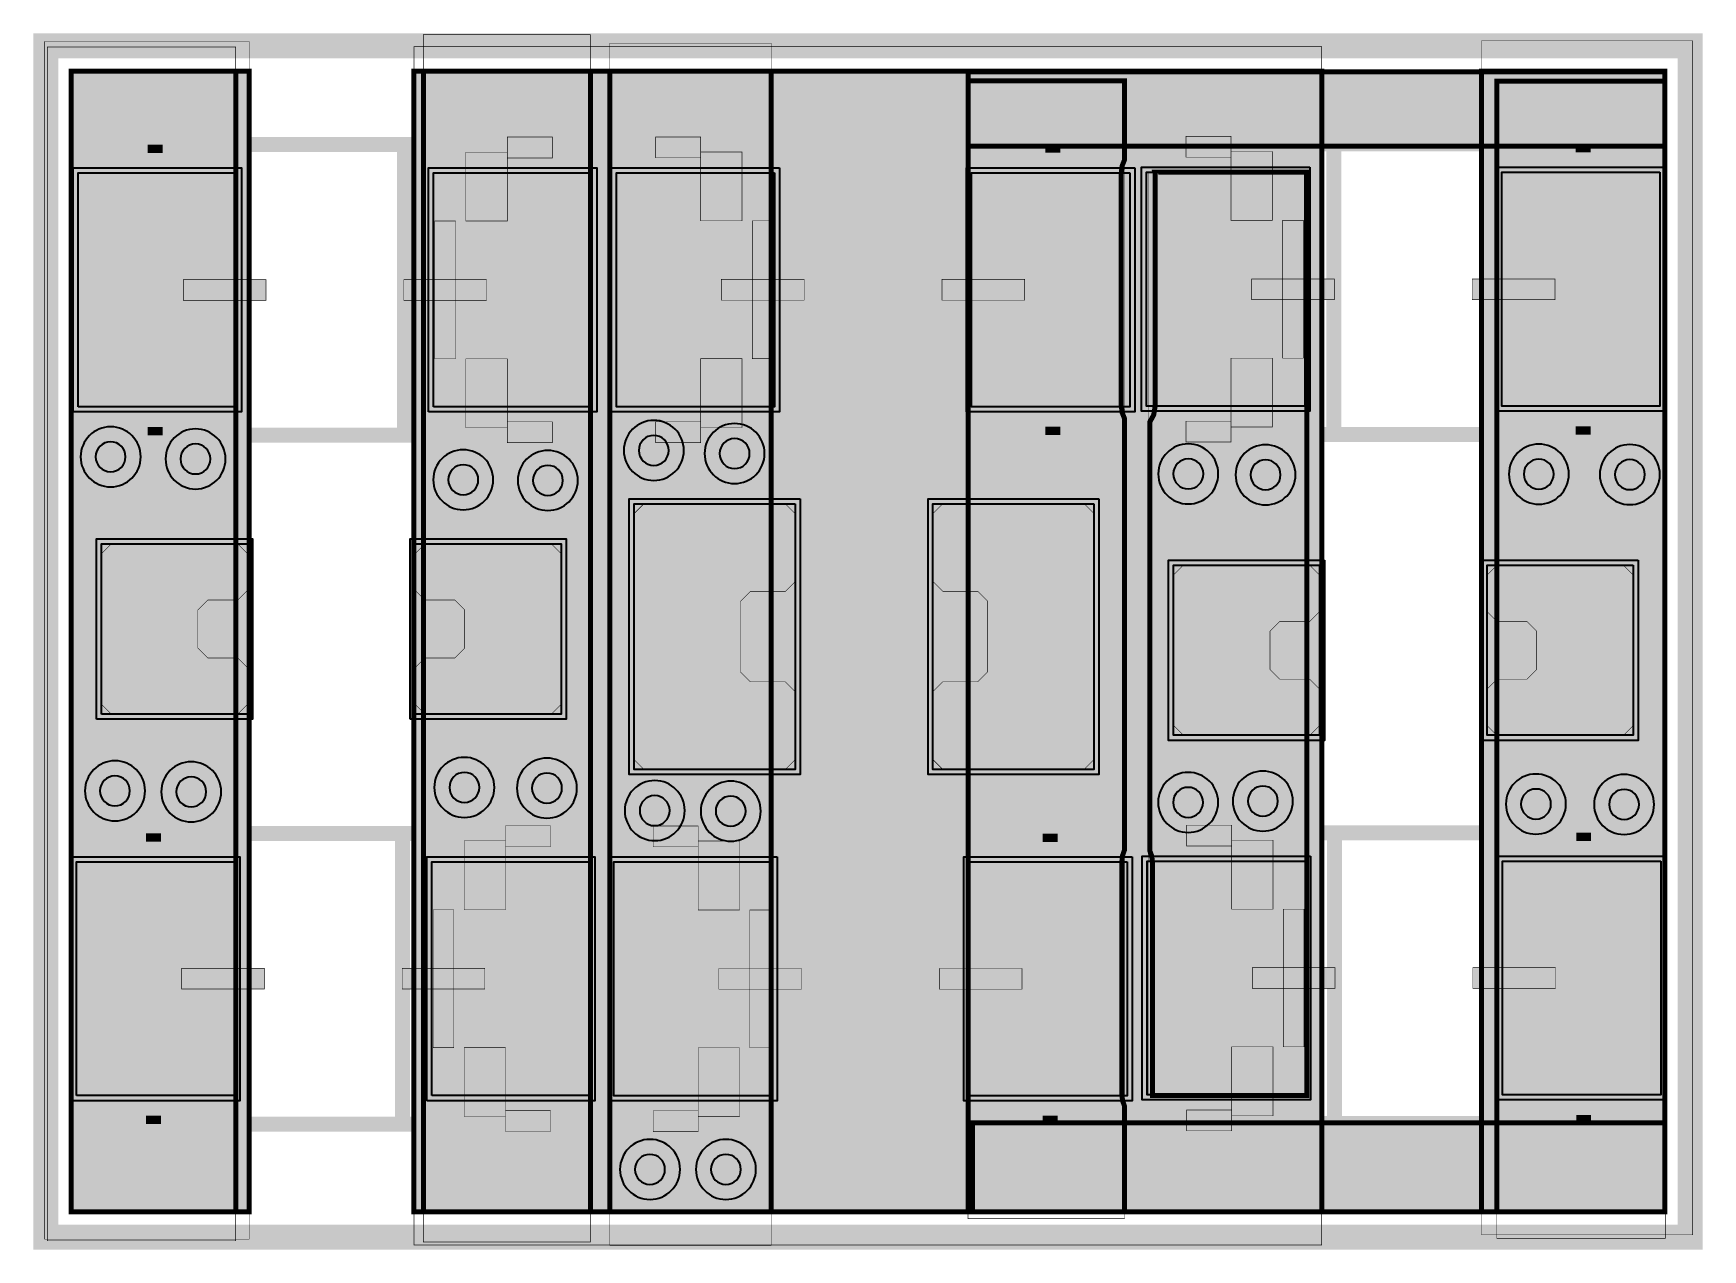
# Model space of a CAD drawing. Header units: millimetres. Extents: x 3.3 to 20.3, y 9.7 to 22.1.
import ezdxf

# ---------------------------------------------------------------- set-up
doc = ezdxf.new("R2010")
doc.units = ezdxf.units.MM
doc.header["$MEASUREMENT"] = 0
for name, color, linetype, true_color in [('Board-Outline-Layer', 7, 'Continuous', 0xff00ff), ('Bottom-Layer', 7, 'Continuous', 0x0000ff), ('Document-Layer', 7, 'Continuous', 0xffffff), ('Hole-Layer', 7, 'Continuous', 0x222222), ('Multi-Layer', 7, 'Continuous', 0xc0c0c0), ('Top-Layer', 7, 'Continuous', 0xff0000), ('Top-Paste-Mask-Layer', 7, 'Continuous', 0x808080), ('Top-Silkscreen-Layer', 7, 'Continuous', 0xffcc00), ('Top-Solder-Mask-Layer', 7, 'Continuous', 0x800080)]:
    doc.layers.add(name, color=color, linetype=linetype, true_color=true_color)

msp = doc.modelspace()

# ---------------------------------------------------------------- hatches: boundary and pattern name
at = {"layer": 'Bottom-Layer'}
for points in [[(3.686, 21.715), (5.493, 21.715), (5.493, 10.128), (3.686, 10.128)], [(7.167, 21.715), (16.387, 21.715), (16.387, 10.128), (7.167, 10.128)], [(19.872, 10.128), (18.01, 10.128), (18.01, 21.715), (19.872, 21.715)]]:
    msp.add_hatch(color=256, dxfattribs=at).paths.add_polyline_path(points)
at = {"layer": 'Document-Layer'}
for points in [[(8.115, 20.892), (8.115, 20.192), (7.695, 20.192), (7.695, 20.892)], [(8.115, 20.892), (8.115, 20.192), (7.695, 20.192), (7.695, 20.892)], [(10.08, 20.894), (10.5, 20.894), (10.5, 20.194), (10.08, 20.194)], [(10.08, 20.894), (10.5, 20.894), (10.5, 20.194), (10.08, 20.194)], [(15.466, 20.899), (15.886, 20.899), (15.886, 20.199), (15.466, 20.199)], [(15.466, 20.899), (15.886, 20.899), (15.886, 20.199), (15.466, 20.199)], [(7.59, 18.792), (7.38, 18.792), (7.38, 20.192), (7.59, 20.192)], [(7.59, 18.792), (7.38, 18.792), (7.38, 20.192), (7.59, 20.192)], [(10.605, 20.194), (10.815, 20.194), (10.815, 18.794), (10.605, 18.794)], [(10.605, 20.194), (10.815, 20.194), (10.815, 18.794), (10.605, 18.794)], [(15.991, 20.199), (16.201, 20.199), (16.201, 18.799), (15.991, 18.799)], [(15.991, 20.199), (16.201, 20.199), (16.201, 18.799), (15.991, 18.799)], [(4.825, 19.387), (4.825, 19.597), (5.665, 19.597), (5.665, 19.387)], [(4.825, 19.387), (4.825, 19.597), (5.665, 19.597), (5.665, 19.387)], [(7.905, 19.387), (7.065, 19.387), (7.065, 19.597), (7.905, 19.597)], [(7.905, 19.387), (7.065, 19.387), (7.065, 19.597), (7.905, 19.597)], [(10.29, 19.599), (11.13, 19.599), (11.13, 19.389), (10.29, 19.389)], [(10.29, 19.599), (11.13, 19.599), (11.13, 19.389), (10.29, 19.389)], [(13.37, 19.599), (13.37, 19.389), (12.53, 19.389), (12.53, 19.599)], [(13.37, 19.599), (13.37, 19.389), (12.53, 19.389), (12.53, 19.599)], [(15.676, 19.604), (16.516, 19.604), (16.516, 19.394), (15.676, 19.394)], [(15.676, 19.604), (16.516, 19.604), (16.516, 19.394), (15.676, 19.394)], [(18.756, 19.604), (18.756, 19.394), (17.916, 19.394), (17.916, 19.604)], [(18.756, 19.604), (18.756, 19.394), (17.916, 19.394), (17.916, 19.604)], [(8.115, 18.092), (7.695, 18.092), (7.695, 18.792), (8.115, 18.792)], [(8.115, 18.092), (7.695, 18.092), (7.695, 18.792), (8.115, 18.792)], [(10.08, 18.094), (10.08, 18.794), (10.5, 18.794), (10.5, 18.094)], [(10.08, 18.094), (10.08, 18.794), (10.5, 18.794), (10.5, 18.094)], [(15.466, 18.099), (15.466, 18.799), (15.886, 18.799), (15.886, 18.099)], [(15.466, 18.099), (15.466, 18.799), (15.886, 18.799), (15.886, 18.099)], [(15.472, 13.903), (15.892, 13.903), (15.892, 13.203), (15.472, 13.203)], [(15.472, 13.903), (15.892, 13.903), (15.892, 13.203), (15.472, 13.203)], [(8.098, 13.896), (8.098, 13.196), (7.678, 13.196), (7.678, 13.896)], [(8.098, 13.896), (8.098, 13.196), (7.678, 13.196), (7.678, 13.896)], [(10.054, 13.894), (10.474, 13.894), (10.474, 13.194), (10.054, 13.194)], [(10.054, 13.894), (10.474, 13.894), (10.474, 13.194), (10.054, 13.194)], [(7.573, 11.796), (7.363, 11.796), (7.363, 13.196), (7.573, 13.196)], [(7.573, 11.796), (7.363, 11.796), (7.363, 13.196), (7.573, 13.196)], [(10.579, 13.194), (10.789, 13.194), (10.789, 11.794), (10.579, 11.794)], [(10.579, 13.194), (10.789, 13.194), (10.789, 11.794), (10.579, 11.794)], [(15.997, 13.203), (16.207, 13.203), (16.207, 11.803), (15.997, 11.803)], [(15.997, 13.203), (16.207, 13.203), (16.207, 11.803), (15.997, 11.803)], [(4.808, 12.391), (4.808, 12.601), (5.648, 12.601), (5.648, 12.391)], [(4.808, 12.391), (4.808, 12.601), (5.648, 12.601), (5.648, 12.391)], [(7.888, 12.391), (7.048, 12.391), (7.048, 12.601), (7.888, 12.601)], [(7.888, 12.391), (7.048, 12.391), (7.048, 12.601), (7.888, 12.601)], [(10.264, 12.599), (11.104, 12.599), (11.104, 12.389), (10.264, 12.389)], [(10.264, 12.599), (11.104, 12.599), (11.104, 12.389), (10.264, 12.389)], [(13.344, 12.599), (13.344, 12.389), (12.504, 12.389), (12.504, 12.599)], [(13.344, 12.599), (13.344, 12.389), (12.504, 12.389), (12.504, 12.599)], [(15.682, 12.608), (16.522, 12.608), (16.522, 12.398), (15.682, 12.398)], [(15.682, 12.608), (16.522, 12.608), (16.522, 12.398), (15.682, 12.398)], [(18.762, 12.608), (18.762, 12.398), (17.922, 12.398), (17.922, 12.608)], [(18.762, 12.608), (18.762, 12.398), (17.922, 12.398), (17.922, 12.608)], [(8.098, 11.096), (7.678, 11.096), (7.678, 11.796), (8.098, 11.796)], [(8.098, 11.096), (7.678, 11.096), (7.678, 11.796), (8.098, 11.796)], [(10.054, 11.094), (10.054, 11.794), (10.474, 11.794), (10.474, 11.094)], [(10.054, 11.094), (10.054, 11.794), (10.474, 11.794), (10.474, 11.094)], [(15.472, 11.103), (15.472, 11.803), (15.892, 11.803), (15.892, 11.103)], [(15.472, 11.103), (15.472, 11.803), (15.892, 11.803), (15.892, 11.103)]]:
    msp.add_hatch(color=256, dxfattribs=at).paths.add_polyline_path(points)
at = {"layer": 'Top-Layer'}
for points in [[(3.686, 21.715), (5.357, 21.715), (5.357, 10.128), (3.686, 10.128)], [(7.263, 21.715), (8.959, 21.715), (8.959, 10.128), (7.263, 10.128)], [(9.157, 21.715), (10.795, 21.715), (10.795, 10.128), (9.157, 10.128)], [(19.872, 21.707), (19.872, 20.952), (12.795, 20.952), (12.795, 21.707)], [(14.358, 11.315), (14.365, 11.257), (14.384, 11.202), (14.384, 10.128), (12.795, 10.128), (12.795, 21.616), (14.384, 21.616), (14.384, 20.812), (14.36, 20.752), (14.352, 20.687), (14.352, 18.311), (14.36, 18.247), (14.384, 18.187), (14.384, 13.803), (14.365, 13.748), (14.358, 13.691)], [(19.872, 10.128), (18.166, 10.128), (18.166, 21.614), (19.872, 21.614)], [(16.216, 20.687), (16.216, 18.311), (14.608, 18.311), (14.608, 20.687)], [(16.236, 11.311), (14.668, 11.311), (14.668, 13.682), (14.661, 13.742), (14.64, 13.798), (14.64, 18.148), (14.681, 18.223), (14.695, 18.306), (14.695, 20.682), (14.695, 20.685), (14.694, 20.688), (16.236, 20.688)], [(19.823, 20.687), (19.823, 18.311), (18.216, 18.311), (18.216, 20.687)], [(3.758, 18.304), (3.758, 20.68), (5.365, 20.68), (5.365, 18.304)], [(7.366, 18.304), (7.366, 20.68), (8.973, 20.68), (8.973, 18.304)], [(10.83, 20.682), (10.83, 18.306), (9.223, 18.306), (9.223, 20.682)], [(14.438, 20.682), (14.438, 18.306), (12.831, 18.306), (12.831, 20.682)], [(11.04, 17.321), (11.04, 14.621), (9.405, 14.621), (9.405, 17.321)], [(14.074, 17.321), (14.074, 14.621), (12.439, 14.621), (12.439, 17.321)], [(3.993, 15.184), (3.993, 16.912), (5.478, 16.912), (5.478, 15.184)], [(7.178, 15.184), (7.178, 16.912), (8.663, 16.912), (8.663, 15.184)], [(16.366, 16.696), (16.366, 14.968), (14.881, 14.968), (14.881, 16.696)], [(19.552, 16.696), (19.552, 14.968), (18.067, 14.968), (18.067, 16.696)], [(3.74, 11.308), (3.74, 13.684), (5.348, 13.684), (5.348, 11.308)], [(7.348, 11.308), (7.348, 13.684), (8.955, 13.684), (8.955, 11.308)], [(10.804, 13.682), (10.804, 11.306), (9.196, 11.306), (9.196, 13.682)], [(14.412, 13.682), (14.412, 11.306), (12.804, 11.306), (12.804, 13.682)], [(16.222, 13.691), (16.222, 11.315), (14.614, 11.315), (14.614, 13.691)], [(19.83, 13.691), (19.83, 11.315), (18.222, 11.315), (18.222, 13.691)], [(19.872, 10.128), (12.841, 10.128), (12.841, 11.033), (19.872, 11.033)]]:
    msp.add_hatch(color=256, dxfattribs=at).paths.add_polyline_path(points)
at = {"layer": 'Top-Paste-Mask-Layer'}
for points in [[(16.216, 20.687), (16.216, 18.311), (14.608, 18.311), (14.608, 20.687)], [(19.823, 20.687), (19.823, 18.311), (18.216, 18.311), (18.216, 20.687)], [(3.758, 18.304), (3.758, 20.68), (5.365, 20.68), (5.365, 18.304)], [(7.366, 18.304), (7.366, 20.68), (8.973, 20.68), (8.973, 18.304)], [(10.83, 20.682), (10.83, 18.306), (9.223, 18.306), (9.223, 20.682)], [(14.438, 20.682), (14.438, 18.306), (12.831, 18.306), (12.831, 20.682)], [(11.039, 17.221), (11.039, 16.53), (10.939, 16.43), (10.584, 16.43), (10.484, 16.33), (10.484, 15.612), (10.584, 15.512), (10.939, 15.512), (11.039, 15.412), (11.039, 14.721), (10.939, 14.621), (9.504, 14.621), (9.404, 14.721), (9.404, 17.221), (9.504, 17.321), (10.939, 17.321)], [(11.039, 17.221), (11.039, 16.53), (10.939, 16.43), (10.584, 16.43), (10.484, 16.33), (10.484, 15.612), (10.584, 15.512), (10.939, 15.512), (11.039, 15.412), (11.039, 14.721), (10.939, 14.621), (9.504, 14.621), (9.404, 14.721), (9.404, 17.221), (9.504, 17.321), (10.939, 17.321)], [(12.439, 17.221), (12.539, 17.321), (13.974, 17.321), (14.074, 17.221), (14.074, 14.721), (13.974, 14.621), (12.539, 14.621), (12.439, 14.721), (12.439, 15.412), (12.539, 15.512), (12.895, 15.512), (12.995, 15.612), (12.995, 16.33), (12.895, 16.43), (12.539, 16.43), (12.439, 16.53)], [(12.439, 17.221), (12.539, 17.321), (13.974, 17.321), (14.074, 17.221), (14.074, 14.721), (13.974, 14.621), (12.539, 14.621), (12.439, 14.721), (12.439, 15.412), (12.539, 15.512), (12.895, 15.512), (12.995, 15.612), (12.995, 16.33), (12.895, 16.43), (12.539, 16.43), (12.439, 16.53)], [(5.478, 15.284), (5.378, 15.184), (4.093, 15.184), (3.993, 15.284), (3.993, 16.812), (4.093, 16.912), (5.378, 16.912), (5.478, 16.812), (5.478, 16.442), (5.378, 16.342), (5.073, 16.342), (4.973, 16.242), (4.973, 15.854), (5.073, 15.754), (5.378, 15.754), (5.478, 15.654)], [(5.478, 15.284), (5.378, 15.184), (4.093, 15.184), (3.993, 15.284), (3.993, 16.812), (4.093, 16.912), (5.378, 16.912), (5.478, 16.812), (5.478, 16.442), (5.378, 16.342), (5.073, 16.342), (4.973, 16.242), (4.973, 15.854), (5.073, 15.754), (5.378, 15.754), (5.478, 15.654)], [(7.178, 15.284), (7.178, 15.654), (7.278, 15.754), (7.583, 15.754), (7.683, 15.854), (7.683, 16.242), (7.583, 16.342), (7.278, 16.342), (7.178, 16.442), (7.178, 16.812), (7.278, 16.912), (8.563, 16.912), (8.663, 16.812), (8.663, 15.284), (8.563, 15.184), (7.278, 15.184)], [(7.178, 15.284), (7.178, 15.654), (7.278, 15.754), (7.583, 15.754), (7.683, 15.854), (7.683, 16.242), (7.583, 16.342), (7.278, 16.342), (7.178, 16.442), (7.178, 16.812), (7.278, 16.912), (8.563, 16.912), (8.663, 16.812), (8.663, 15.284), (8.563, 15.184), (7.278, 15.184)], [(16.366, 16.596), (16.366, 16.226), (16.266, 16.126), (15.962, 16.126), (15.862, 16.026), (15.862, 15.638), (15.962, 15.538), (16.266, 15.538), (16.366, 15.438), (16.366, 15.068), (16.266, 14.968), (14.982, 14.968), (14.882, 15.068), (14.882, 16.596), (14.982, 16.696), (16.266, 16.696)], [(16.366, 16.596), (16.366, 16.226), (16.266, 16.126), (15.962, 16.126), (15.862, 16.026), (15.862, 15.638), (15.962, 15.538), (16.266, 15.538), (16.366, 15.438), (16.366, 15.068), (16.266, 14.968), (14.982, 14.968), (14.882, 15.068), (14.882, 16.596), (14.982, 16.696), (16.266, 16.696)], [(18.067, 16.596), (18.167, 16.696), (19.452, 16.696), (19.552, 16.596), (19.552, 15.068), (19.452, 14.968), (18.167, 14.968), (18.067, 15.068), (18.067, 15.438), (18.167, 15.538), (18.471, 15.538), (18.571, 15.638), (18.571, 16.026), (18.471, 16.126), (18.167, 16.126), (18.067, 16.226)], [(18.067, 16.596), (18.167, 16.696), (19.452, 16.696), (19.552, 16.596), (19.552, 15.068), (19.452, 14.968), (18.167, 14.968), (18.067, 15.068), (18.067, 15.438), (18.167, 15.538), (18.471, 15.538), (18.571, 15.638), (18.571, 16.026), (18.471, 16.126), (18.167, 16.126), (18.067, 16.226)], [(3.74, 11.308), (3.74, 13.684), (5.348, 13.684), (5.348, 11.308)], [(7.348, 11.308), (7.348, 13.684), (8.955, 13.684), (8.955, 11.308)], [(10.804, 13.682), (10.804, 11.306), (9.196, 11.306), (9.196, 13.682)], [(14.412, 13.682), (14.412, 11.306), (12.804, 11.306), (12.804, 13.682)], [(16.222, 13.691), (16.222, 11.315), (14.614, 11.315), (14.614, 13.691)], [(19.83, 13.691), (19.83, 11.315), (18.222, 11.315), (18.222, 13.691)]]:
    msp.add_hatch(color=256, dxfattribs=at).paths.add_polyline_path(points)
at = {"layer": 'Top-Silkscreen-Layer'}
for points in [[(8.115, 21.045), (8.573, 21.045), (8.573, 20.833), (8.115, 20.833)], [(8.115, 21.045), (8.573, 21.045), (8.573, 20.833), (8.115, 20.833)], [(10.08, 21.046), (10.08, 20.834), (9.623, 20.834), (9.623, 21.046)], [(10.08, 21.046), (10.08, 20.834), (9.623, 20.834), (9.623, 21.046)], [(15.466, 21.052), (15.466, 20.84), (15.009, 20.84), (15.009, 21.052)], [(15.466, 21.052), (15.466, 20.84), (15.009, 20.84), (15.009, 21.052)], [(8.115, 17.94), (8.115, 18.152), (8.573, 18.152), (8.573, 17.94)], [(8.115, 17.94), (8.115, 18.152), (8.573, 18.152), (8.573, 17.94)], [(10.08, 17.941), (9.623, 17.941), (9.623, 18.153), (10.08, 18.153)], [(10.08, 17.941), (9.623, 17.941), (9.623, 18.153), (10.08, 18.153)], [(15.466, 17.947), (15.009, 17.947), (15.009, 18.159), (15.466, 18.159)], [(15.466, 17.947), (15.009, 17.947), (15.009, 18.159), (15.466, 18.159)], [(8.098, 14.048), (8.555, 14.048), (8.555, 13.836), (8.098, 13.836)], [(8.098, 14.048), (8.555, 14.048), (8.555, 13.836), (8.098, 13.836)], [(10.054, 14.047), (10.054, 13.835), (9.597, 13.835), (9.597, 14.047)], [(10.054, 14.047), (10.054, 13.835), (9.597, 13.835), (9.597, 14.047)], [(15.472, 14.055), (15.472, 13.843), (15.015, 13.843), (15.015, 14.055)], [(15.472, 14.055), (15.472, 13.843), (15.015, 13.843), (15.015, 14.055)], [(8.098, 10.943), (8.098, 11.155), (8.555, 11.155), (8.555, 10.943)], [(8.098, 10.943), (8.098, 11.155), (8.555, 11.155), (8.555, 10.943)], [(10.054, 10.942), (9.597, 10.942), (9.597, 11.154), (10.054, 11.154)], [(10.054, 10.942), (9.597, 10.942), (9.597, 11.154), (10.054, 11.154)], [(15.472, 10.95), (15.015, 10.95), (15.015, 11.162), (15.472, 11.162)], [(15.472, 10.95), (15.015, 10.95), (15.015, 11.162), (15.472, 11.162)]]:
    msp.add_hatch(color=256, dxfattribs=at).paths.add_polyline_path(points)
at = {"layer": 'Top-Solder-Mask-Layer'}
for points in [[(3.707, 18.254), (3.707, 20.731), (5.416, 20.731), (5.416, 18.254)], [(7.315, 18.254), (7.315, 20.731), (9.024, 20.731), (9.024, 18.254)], [(10.881, 20.733), (10.881, 18.255), (9.172, 18.255), (9.172, 20.733)], [(14.489, 20.733), (14.489, 18.255), (12.78, 18.255), (12.78, 20.733)], [(16.266, 20.738), (16.266, 18.261), (14.557, 18.261), (14.557, 20.738)], [(19.874, 20.738), (19.874, 18.261), (18.165, 18.261), (18.165, 20.738)], [(11.09, 17.371), (11.09, 14.57), (9.354, 14.57), (9.354, 17.371)], [(14.125, 17.371), (14.125, 14.57), (12.389, 14.57), (12.389, 17.371)], [(3.942, 15.133), (3.942, 16.963), (5.529, 16.963), (5.529, 15.133)], [(7.128, 15.133), (7.128, 16.963), (8.714, 16.963), (8.714, 15.133)], [(16.417, 16.747), (16.417, 14.917), (14.831, 14.917), (14.831, 16.747)], [(19.602, 16.747), (19.602, 14.917), (18.016, 14.917), (18.016, 16.747)], [(3.689, 11.257), (3.689, 13.734), (5.398, 13.734), (5.398, 11.257)], [(7.297, 11.257), (7.297, 13.734), (9.006, 13.734), (9.006, 11.257)], [(10.855, 13.733), (10.855, 11.255), (9.146, 11.255), (9.146, 13.733)], [(14.463, 13.733), (14.463, 11.255), (12.753, 11.255), (12.753, 13.733)], [(16.273, 13.741), (16.273, 11.264), (14.564, 11.264), (14.564, 13.741)], [(19.881, 13.741), (19.881, 11.264), (18.171, 11.264), (18.171, 13.741)]]:
    msp.add_hatch(color=256, dxfattribs=at).paths.add_polyline_path(points)

# ---------------------------------------------------------------- linework, layer by layer
at = {"layer": 'Board-Outline-Layer', "const_width": 0.254}
msp.add_lwpolyline([(3.429, 9.871), (3.429, 21.971), (20.129, 21.971), (20.129, 9.871)], close=True, dxfattribs=at)
at = {"layer": 'Bottom-Layer'}
for points, const_width in [([(3.416, 9.85), (3.416, 22.015), (5.493, 22.015), (5.493, 9.85)], 0.00508), ([(7.167, 9.791), (7.167, 21.963), (16.387, 21.963), (16.387, 9.791)], 0.00508), ([(18.01, 9.894), (18.01, 22.022), (20.155, 22.022), (20.155, 9.894)], 0.00508), ([(3.686, 21.715), (5.493, 21.715), (5.493, 10.128), (3.686, 10.128)], 0.0508), ([(7.167, 21.715), (16.387, 21.715), (16.387, 10.128), (7.167, 10.128)], 0.0508), ([(19.872, 10.128), (18.01, 10.128), (18.01, 21.715), (19.872, 21.715)], 0.0508)]:
    msp.add_lwpolyline(points, close=True, dxfattribs=dict(at, const_width=const_width))
at = {"layer": 'Document-Layer', "const_width": 0.00508}
for points in [[(8.115, 20.892), (8.115, 20.192), (7.695, 20.192), (7.695, 20.892)], [(8.115, 20.892), (8.115, 20.192), (7.695, 20.192), (7.695, 20.892)], [(10.08, 20.894), (10.5, 20.894), (10.5, 20.194), (10.08, 20.194)], [(10.08, 20.894), (10.5, 20.894), (10.5, 20.194), (10.08, 20.194)], [(15.466, 20.899), (15.886, 20.899), (15.886, 20.199), (15.466, 20.199)], [(15.466, 20.899), (15.886, 20.899), (15.886, 20.199), (15.466, 20.199)], [(7.59, 18.792), (7.38, 18.792), (7.38, 20.192), (7.59, 20.192)], [(7.59, 18.792), (7.38, 18.792), (7.38, 20.192), (7.59, 20.192)], [(10.605, 20.194), (10.815, 20.194), (10.815, 18.794), (10.605, 18.794)], [(10.605, 20.194), (10.815, 20.194), (10.815, 18.794), (10.605, 18.794)], [(15.991, 20.199), (16.201, 20.199), (16.201, 18.799), (15.991, 18.799)], [(15.991, 20.199), (16.201, 20.199), (16.201, 18.799), (15.991, 18.799)], [(4.825, 19.387), (4.825, 19.597), (5.665, 19.597), (5.665, 19.387)], [(4.825, 19.387), (4.825, 19.597), (5.665, 19.597), (5.665, 19.387)], [(7.905, 19.387), (7.065, 19.387), (7.065, 19.597), (7.905, 19.597)], [(7.905, 19.387), (7.065, 19.387), (7.065, 19.597), (7.905, 19.597)], [(10.29, 19.599), (11.13, 19.599), (11.13, 19.389), (10.29, 19.389)], [(10.29, 19.599), (11.13, 19.599), (11.13, 19.389), (10.29, 19.389)], [(13.37, 19.599), (13.37, 19.389), (12.53, 19.389), (12.53, 19.599)], [(13.37, 19.599), (13.37, 19.389), (12.53, 19.389), (12.53, 19.599)], [(15.676, 19.604), (16.516, 19.604), (16.516, 19.394), (15.676, 19.394)], [(15.676, 19.604), (16.516, 19.604), (16.516, 19.394), (15.676, 19.394)], [(18.756, 19.604), (18.756, 19.394), (17.916, 19.394), (17.916, 19.604)], [(18.756, 19.604), (18.756, 19.394), (17.916, 19.394), (17.916, 19.604)], [(8.115, 18.092), (7.695, 18.092), (7.695, 18.792), (8.115, 18.792)], [(8.115, 18.092), (7.695, 18.092), (7.695, 18.792), (8.115, 18.792)], [(10.08, 18.094), (10.08, 18.794), (10.5, 18.794), (10.5, 18.094)], [(10.08, 18.094), (10.08, 18.794), (10.5, 18.794), (10.5, 18.094)], [(15.466, 18.099), (15.466, 18.799), (15.886, 18.799), (15.886, 18.099)], [(15.466, 18.099), (15.466, 18.799), (15.886, 18.799), (15.886, 18.099)], [(15.472, 13.903), (15.892, 13.903), (15.892, 13.203), (15.472, 13.203)], [(15.472, 13.903), (15.892, 13.903), (15.892, 13.203), (15.472, 13.203)], [(8.098, 13.896), (8.098, 13.196), (7.678, 13.196), (7.678, 13.896)], [(8.098, 13.896), (8.098, 13.196), (7.678, 13.196), (7.678, 13.896)], [(10.054, 13.894), (10.474, 13.894), (10.474, 13.194), (10.054, 13.194)], [(10.054, 13.894), (10.474, 13.894), (10.474, 13.194), (10.054, 13.194)], [(7.573, 11.796), (7.363, 11.796), (7.363, 13.196), (7.573, 13.196)], [(7.573, 11.796), (7.363, 11.796), (7.363, 13.196), (7.573, 13.196)], [(10.579, 13.194), (10.789, 13.194), (10.789, 11.794), (10.579, 11.794)], [(10.579, 13.194), (10.789, 13.194), (10.789, 11.794), (10.579, 11.794)], [(15.997, 13.203), (16.207, 13.203), (16.207, 11.803), (15.997, 11.803)], [(15.997, 13.203), (16.207, 13.203), (16.207, 11.803), (15.997, 11.803)], [(4.808, 12.391), (4.808, 12.601), (5.648, 12.601), (5.648, 12.391)], [(4.808, 12.391), (4.808, 12.601), (5.648, 12.601), (5.648, 12.391)], [(7.888, 12.391), (7.048, 12.391), (7.048, 12.601), (7.888, 12.601)], [(7.888, 12.391), (7.048, 12.391), (7.048, 12.601), (7.888, 12.601)], [(10.264, 12.599), (11.104, 12.599), (11.104, 12.389), (10.264, 12.389)], [(10.264, 12.599), (11.104, 12.599), (11.104, 12.389), (10.264, 12.389)], [(13.344, 12.599), (13.344, 12.389), (12.504, 12.389), (12.504, 12.599)], [(13.344, 12.599), (13.344, 12.389), (12.504, 12.389), (12.504, 12.599)], [(15.682, 12.608), (16.522, 12.608), (16.522, 12.398), (15.682, 12.398)], [(15.682, 12.608), (16.522, 12.608), (16.522, 12.398), (15.682, 12.398)], [(18.762, 12.608), (18.762, 12.398), (17.922, 12.398), (17.922, 12.608)], [(18.762, 12.608), (18.762, 12.398), (17.922, 12.398), (17.922, 12.608)], [(8.098, 11.096), (7.678, 11.096), (7.678, 11.796), (8.098, 11.796)], [(8.098, 11.096), (7.678, 11.096), (7.678, 11.796), (8.098, 11.796)], [(10.054, 11.094), (10.054, 11.794), (10.474, 11.794), (10.474, 11.094)], [(10.054, 11.094), (10.054, 11.794), (10.474, 11.794), (10.474, 11.094)], [(15.472, 11.103), (15.472, 11.803), (15.892, 11.803), (15.892, 11.103)], [(15.472, 11.103), (15.472, 11.803), (15.892, 11.803), (15.892, 11.103)]]:
    msp.add_lwpolyline(points, close=True, dxfattribs=at)
at = {"layer": 'Hole-Layer'}
for points in [[(9.451, 17.862, 1), (9.756, 17.862), (9.756, 17.862, 1), (9.451, 17.862)], [(10.272, 17.83, 1), (10.577, 17.83), (10.577, 17.83, 1), (10.272, 17.83)], [(8.375, 17.557, 1), (8.68, 17.557), (8.68, 17.557, 1), (8.375, 17.557)], [(14.88, 17.623, 1), (15.185, 17.623), (15.185, 17.623, 1), (14.88, 17.623)], [(15.664, 17.614, 1), (15.969, 17.614), (15.969, 17.614, 1), (15.664, 17.614)], [(8.366, 14.432, 1), (8.671, 14.432), (8.671, 14.432, 1), (8.366, 14.432)], [(14.878, 14.287, 1), (15.183, 14.287), (15.183, 14.287, 1), (14.878, 14.287)], [(15.637, 14.3, 1), (15.942, 14.3), (15.942, 14.3, 1), (15.637, 14.3)], [(9.46, 14.203, 1), (9.765, 14.203), (9.765, 14.203, 1), (9.46, 14.203)], [(10.232, 14.198, 1), (10.537, 14.198), (10.537, 14.198, 1), (10.232, 14.198)], [(9.412, 10.559, 1), (9.717, 10.559), (9.717, 10.559, 1), (9.412, 10.559)], [(10.183, 10.559, 1), (10.488, 10.559), (10.488, 10.559, 1), (10.183, 10.559)]]:
    msp.add_lwpolyline(points, format="xyb", dxfattribs=at)
for points in [[(3.934, 17.797, 1), (4.239, 17.797, 1)], [(4.796, 17.775, 1), (5.101, 17.775, 1)], [(7.516, 17.564, 1), (7.821, 17.564, 1)], [(18.44, 17.621, 1), (18.745, 17.621, 1)], [(19.365, 17.616, 1), (19.67, 17.616, 1)], [(7.527, 14.439, 1), (7.832, 14.439, 1)], [(3.978, 14.404, 1), (4.283, 14.404, 1)], [(4.753, 14.394, 1), (5.058, 14.394, 1)], [(18.411, 14.27, 1), (18.716, 14.27, 1)], [(19.306, 14.266, 1), (19.611, 14.266, 1)]]:
    msp.add_lwpolyline(points, format="xyb", close=True, dxfattribs=at)
at = {"layer": 'Multi-Layer'}
for points in [[(9.299, 17.862, 1), (9.909, 17.862), (9.909, 17.862, 1), (9.299, 17.862)], [(10.119, 17.83, 1), (10.729, 17.83), (10.729, 17.83, 1), (10.119, 17.83)], [(8.222, 17.557, 1), (8.832, 17.557), (8.832, 17.557, 1), (8.222, 17.557)], [(14.727, 17.623, 1), (15.337, 17.623), (15.337, 17.623, 1), (14.727, 17.623)], [(15.512, 17.614, 1), (16.122, 17.614), (16.122, 17.614, 1), (15.512, 17.614)], [(18.288, 17.621, 1), (18.898, 17.621), (18.898, 17.621, 1), (18.288, 17.621)], [(19.212, 17.616, 1), (19.822, 17.616), (19.822, 17.616, 1), (19.212, 17.616)], [(8.213, 14.432, 1), (8.823, 14.432), (8.823, 14.432, 1), (8.213, 14.432)], [(14.726, 14.287, 1), (15.336, 14.287), (15.336, 14.287, 1), (14.726, 14.287)], [(15.484, 14.3, 1), (16.094, 14.3), (16.094, 14.3, 1), (15.484, 14.3)], [(9.308, 14.203, 1), (9.918, 14.203), (9.918, 14.203, 1), (9.308, 14.203)], [(10.08, 14.198, 1), (10.69, 14.198), (10.69, 14.198, 1), (10.08, 14.198)], [(18.258, 14.27, 1), (18.868, 14.27), (18.868, 14.27, 1), (18.258, 14.27)], [(19.153, 14.266, 1), (19.763, 14.266), (19.763, 14.266, 1), (19.153, 14.266)], [(9.26, 10.559, 1), (9.87, 10.559), (9.87, 10.559, 1), (9.26, 10.559)], [(10.031, 10.559, 1), (10.641, 10.559), (10.641, 10.559, 1), (10.031, 10.559)]]:
    msp.add_lwpolyline(points, format="xyb", dxfattribs=at)
for points in [[(3.782, 17.797, 1), (4.392, 17.797, 1)], [(4.644, 17.775, 1), (5.254, 17.775, 1)], [(7.363, 17.564, 1), (7.973, 17.564, 1)], [(3.826, 14.404, 1), (4.436, 14.404, 1)], [(4.6, 14.394, 1), (5.21, 14.394, 1)], [(7.374, 14.439, 1), (7.984, 14.439, 1)]]:
    msp.add_lwpolyline(points, format="xyb", close=True, dxfattribs=at)
at = {"layer": 'Top-Layer'}
for points, const_width in [([(7.263, 9.822), (7.263, 22.085), (8.959, 22.085), (8.959, 9.822)], 0.00508), ([(3.443, 9.834), (3.443, 21.959), (5.357, 21.959), (5.357, 9.834)], 0.00508), ([(9.157, 9.788), (9.157, 21.999), (10.795, 21.999), (10.795, 9.788)], 0.00508), ([(3.686, 21.715), (5.357, 21.715), (5.357, 10.128), (3.686, 10.128)], 0.0508), ([(7.263, 21.715), (8.959, 21.715), (8.959, 10.128), (7.263, 10.128)], 0.0508), ([(9.157, 21.715), (10.795, 21.715), (10.795, 10.128), (9.157, 10.128)], 0.0508), ([(19.872, 21.707), (19.872, 20.952), (12.795, 20.952), (12.795, 21.707)], 0.0508), ([(12.795, 20.952), (12.795, 21.707), (19.872, 21.707), (19.872, 20.952)], 0.00508), ([(14.358, 11.315), (14.365, 11.257), (14.384, 11.202), (14.384, 10.128), (12.795, 10.128), (12.795, 21.616), (14.384, 21.616), (14.384, 20.812), (14.36, 20.752), (14.352, 20.687), (14.352, 18.311), (14.36, 18.247), (14.384, 18.187), (14.384, 13.803), (14.365, 13.748), (14.358, 13.691)], 0.0508), ([(12.795, 10.059), (12.795, 21.616), (14.384, 21.616), (14.384, 10.059)], 0.00508), ([(19.872, 10.128), (18.166, 10.128), (18.166, 21.614), (19.872, 21.614)], 0.0508), ([(18.166, 9.859), (18.166, 21.614), (19.877, 21.614), (19.877, 9.859)], 0.00508), ([(16.236, 11.311), (14.668, 11.311), (14.668, 13.682), (14.661, 13.742), (14.64, 13.798), (14.64, 18.148), (14.681, 18.223), (14.695, 18.306), (14.695, 20.682), (14.695, 20.685), (14.694, 20.688), (16.236, 20.688)], 0.0508), ([(14.624, 11.311), (14.624, 20.688), (16.236, 20.688), (16.236, 11.311)], 0.00508), ([(19.872, 10.128), (12.841, 10.128), (12.841, 11.033), (19.872, 11.033)], 0.0508), ([(12.841, 10.118), (12.841, 11.033), (19.884, 11.033), (19.884, 10.118)], 0.00508)]:
    msp.add_lwpolyline(points, close=True, dxfattribs=dict(at, const_width=const_width))
for points in [[(16.216, 20.687), (16.216, 18.311), (14.608, 18.311), (14.608, 20.687)], [(19.823, 20.687), (19.823, 18.311), (18.216, 18.311), (18.216, 20.687)], [(3.758, 18.304), (3.758, 20.68), (5.365, 20.68), (5.365, 18.304)], [(7.366, 18.304), (7.366, 20.68), (8.973, 20.68), (8.973, 18.304)], [(10.83, 20.682), (10.83, 18.306), (9.223, 18.306), (9.223, 20.682)], [(14.438, 20.682), (14.438, 18.306), (12.831, 18.306), (12.831, 20.682)], [(11.04, 17.321), (11.04, 14.621), (9.405, 14.621), (9.405, 17.321)], [(14.074, 17.321), (14.074, 14.621), (12.439, 14.621), (12.439, 17.321)], [(3.993, 15.184), (3.993, 16.912), (5.478, 16.912), (5.478, 15.184)], [(7.178, 15.184), (7.178, 16.912), (8.663, 16.912), (8.663, 15.184)], [(16.366, 16.696), (16.366, 14.968), (14.881, 14.968), (14.881, 16.696)], [(19.552, 16.696), (19.552, 14.968), (18.067, 14.968), (18.067, 16.696)], [(3.74, 11.308), (3.74, 13.684), (5.348, 13.684), (5.348, 11.308)], [(7.348, 11.308), (7.348, 13.684), (8.955, 13.684), (8.955, 11.308)], [(10.804, 13.682), (10.804, 11.306), (9.196, 11.306), (9.196, 13.682)], [(14.412, 13.682), (14.412, 11.306), (12.804, 11.306), (12.804, 13.682)], [(16.222, 13.691), (16.222, 11.315), (14.614, 11.315), (14.614, 13.691)], [(19.83, 13.691), (19.83, 11.315), (18.222, 11.315), (18.222, 13.691)]]:
    msp.add_lwpolyline(points, close=True, dxfattribs=at)
at = {"layer": 'Top-Paste-Mask-Layer'}
for points in [[(16.216, 20.687), (16.216, 18.311), (14.608, 18.311), (14.608, 20.687)], [(19.823, 20.687), (19.823, 18.311), (18.216, 18.311), (18.216, 20.687)], [(3.758, 18.304), (3.758, 20.68), (5.365, 20.68), (5.365, 18.304)], [(7.366, 18.304), (7.366, 20.68), (8.973, 20.68), (8.973, 18.304)], [(10.83, 20.682), (10.83, 18.306), (9.223, 18.306), (9.223, 20.682)], [(14.438, 20.682), (14.438, 18.306), (12.831, 18.306), (12.831, 20.682)], [(3.74, 11.308), (3.74, 13.684), (5.348, 13.684), (5.348, 11.308)], [(7.348, 11.308), (7.348, 13.684), (8.955, 13.684), (8.955, 11.308)], [(10.804, 13.682), (10.804, 11.306), (9.196, 11.306), (9.196, 13.682)], [(14.412, 13.682), (14.412, 11.306), (12.804, 11.306), (12.804, 13.682)], [(16.222, 13.691), (16.222, 11.315), (14.614, 11.315), (14.614, 13.691)], [(19.83, 13.691), (19.83, 11.315), (18.222, 11.315), (18.222, 13.691)]]:
    msp.add_lwpolyline(points, close=True, dxfattribs=at)
at = {"layer": 'Top-Paste-Mask-Layer', "const_width": 0.00508}
for points in [[(11.039, 17.221), (11.039, 16.53), (10.939, 16.43), (10.584, 16.43), (10.484, 16.33), (10.484, 15.612), (10.584, 15.512), (10.939, 15.512), (11.039, 15.412), (11.039, 14.721), (10.939, 14.621), (9.504, 14.621), (9.404, 14.721), (9.404, 17.221), (9.504, 17.321), (10.939, 17.321)], [(11.039, 17.221), (11.039, 16.53), (10.939, 16.43), (10.584, 16.43), (10.484, 16.33), (10.484, 15.612), (10.584, 15.512), (10.939, 15.512), (11.039, 15.412), (11.039, 14.721), (10.939, 14.621), (9.504, 14.621), (9.404, 14.721), (9.404, 17.221), (9.504, 17.321), (10.939, 17.321)], [(12.439, 17.221), (12.539, 17.321), (13.974, 17.321), (14.074, 17.221), (14.074, 14.721), (13.974, 14.621), (12.539, 14.621), (12.439, 14.721), (12.439, 15.412), (12.539, 15.512), (12.895, 15.512), (12.995, 15.612), (12.995, 16.33), (12.895, 16.43), (12.539, 16.43), (12.439, 16.53)], [(12.439, 17.221), (12.539, 17.321), (13.974, 17.321), (14.074, 17.221), (14.074, 14.721), (13.974, 14.621), (12.539, 14.621), (12.439, 14.721), (12.439, 15.412), (12.539, 15.512), (12.895, 15.512), (12.995, 15.612), (12.995, 16.33), (12.895, 16.43), (12.539, 16.43), (12.439, 16.53)], [(5.478, 15.284), (5.378, 15.184), (4.093, 15.184), (3.993, 15.284), (3.993, 16.812), (4.093, 16.912), (5.378, 16.912), (5.478, 16.812), (5.478, 16.442), (5.378, 16.342), (5.073, 16.342), (4.973, 16.242), (4.973, 15.854), (5.073, 15.754), (5.378, 15.754), (5.478, 15.654)], [(5.478, 15.284), (5.378, 15.184), (4.093, 15.184), (3.993, 15.284), (3.993, 16.812), (4.093, 16.912), (5.378, 16.912), (5.478, 16.812), (5.478, 16.442), (5.378, 16.342), (5.073, 16.342), (4.973, 16.242), (4.973, 15.854), (5.073, 15.754), (5.378, 15.754), (5.478, 15.654)], [(7.178, 15.284), (7.178, 15.654), (7.278, 15.754), (7.583, 15.754), (7.683, 15.854), (7.683, 16.242), (7.583, 16.342), (7.278, 16.342), (7.178, 16.442), (7.178, 16.812), (7.278, 16.912), (8.563, 16.912), (8.663, 16.812), (8.663, 15.284), (8.563, 15.184), (7.278, 15.184)], [(7.178, 15.284), (7.178, 15.654), (7.278, 15.754), (7.583, 15.754), (7.683, 15.854), (7.683, 16.242), (7.583, 16.342), (7.278, 16.342), (7.178, 16.442), (7.178, 16.812), (7.278, 16.912), (8.563, 16.912), (8.663, 16.812), (8.663, 15.284), (8.563, 15.184), (7.278, 15.184)], [(16.366, 16.596), (16.366, 16.226), (16.266, 16.126), (15.962, 16.126), (15.862, 16.026), (15.862, 15.638), (15.962, 15.538), (16.266, 15.538), (16.366, 15.438), (16.366, 15.068), (16.266, 14.968), (14.982, 14.968), (14.882, 15.068), (14.882, 16.596), (14.982, 16.696), (16.266, 16.696)], [(16.366, 16.596), (16.366, 16.226), (16.266, 16.126), (15.962, 16.126), (15.862, 16.026), (15.862, 15.638), (15.962, 15.538), (16.266, 15.538), (16.366, 15.438), (16.366, 15.068), (16.266, 14.968), (14.982, 14.968), (14.882, 15.068), (14.882, 16.596), (14.982, 16.696), (16.266, 16.696)], [(18.067, 16.596), (18.167, 16.696), (19.452, 16.696), (19.552, 16.596), (19.552, 15.068), (19.452, 14.968), (18.167, 14.968), (18.067, 15.068), (18.067, 15.438), (18.167, 15.538), (18.471, 15.538), (18.571, 15.638), (18.571, 16.026), (18.471, 16.126), (18.167, 16.126), (18.067, 16.226)], [(18.067, 16.596), (18.167, 16.696), (19.452, 16.696), (19.552, 16.596), (19.552, 15.068), (19.452, 14.968), (18.167, 14.968), (18.067, 15.068), (18.067, 15.438), (18.167, 15.538), (18.471, 15.538), (18.571, 15.638), (18.571, 16.026), (18.471, 16.126), (18.167, 16.126), (18.067, 16.226)]]:
    msp.add_lwpolyline(points, close=True, dxfattribs=at)
at = {"layer": 'Top-Silkscreen-Layer', "const_width": 0.152}
for points in [[(4.539, 20.969), (8.192, 20.969)], [(4.539, 20.969), (4.539, 20.884)], [(4.539, 20.969), (8.192, 20.969)], [(4.539, 20.969), (4.539, 20.884)], [(7.07, 20.969), (7.07, 18.016)], [(7.07, 20.969), (7.07, 18.016)], [(13.657, 20.97), (10.004, 20.97)], [(13.657, 20.97), (10.004, 20.97)], [(11.126, 18.018), (11.126, 20.97)], [(11.126, 18.018), (11.126, 20.97)], [(13.657, 20.97), (13.657, 20.885)], [(13.657, 20.97), (13.657, 20.885)], [(19.042, 20.976), (15.39, 20.976)], [(19.042, 20.976), (15.39, 20.976)], [(16.511, 18.023), (16.511, 20.976)], [(16.511, 18.023), (16.511, 20.976)], [(19.042, 20.976), (19.042, 20.891)], [(19.042, 20.976), (19.042, 20.891)], [(4.539, 18.016), (4.539, 18.101)], [(4.539, 18.016), (4.539, 18.101)], [(13.657, 18.018), (13.657, 18.103)], [(13.657, 18.018), (13.657, 18.103)], [(19.042, 18.023), (19.042, 18.108)], [(19.042, 18.023), (19.042, 18.108)], [(4.539, 18.016), (8.192, 18.016)], [(4.539, 18.016), (8.192, 18.016)], [(13.657, 18.018), (10.004, 18.018)], [(13.657, 18.018), (10.004, 18.018)], [(19.042, 18.023), (15.39, 18.023)], [(19.042, 18.023), (15.39, 18.023)], [(9.176, 17.397), (9.176, 14.544)], [(9.176, 17.397), (9.176, 14.544)], [(10.963, 17.549), (9.328, 17.549)], [(10.963, 17.549), (9.328, 17.549)], [(12.516, 17.549), (14.151, 17.549)], [(12.516, 17.549), (14.151, 17.549)], [(14.303, 17.397), (14.303, 14.544)], [(14.303, 17.397), (14.303, 14.544)], [(3.917, 17.14), (5.402, 17.14)], [(3.917, 17.14), (5.402, 17.14)], [(8.74, 17.14), (7.255, 17.14)], [(8.74, 17.14), (7.255, 17.14)], [(3.765, 15.108), (3.765, 16.988)], [(3.765, 15.108), (3.765, 16.988)], [(8.892, 15.108), (8.892, 16.988)], [(8.892, 15.108), (8.892, 16.988)], [(16.29, 16.925), (14.805, 16.925)], [(16.29, 16.925), (14.805, 16.925)], [(18.143, 16.925), (19.628, 16.925)], [(18.143, 16.925), (19.628, 16.925)], [(14.653, 16.772), (14.653, 14.892)], [(14.653, 16.772), (14.653, 14.892)], [(19.78, 16.772), (19.78, 14.892)], [(19.78, 16.772), (19.78, 14.892)], [(5.402, 14.955), (3.917, 14.955)], [(5.402, 14.955), (3.917, 14.955)], [(7.255, 14.955), (8.74, 14.955)], [(7.255, 14.955), (8.74, 14.955)], [(14.805, 14.739), (16.29, 14.739)], [(14.805, 14.739), (16.29, 14.739)], [(19.628, 14.739), (18.143, 14.739)], [(19.628, 14.739), (18.143, 14.739)], [(9.328, 14.392), (10.963, 14.392)], [(9.328, 14.392), (10.963, 14.392)], [(14.151, 14.392), (12.516, 14.392)], [(14.151, 14.392), (12.516, 14.392)], [(4.522, 13.972), (8.174, 13.972)], [(4.522, 13.972), (4.522, 13.887)], [(4.522, 13.972), (8.174, 13.972)], [(4.522, 13.972), (4.522, 13.887)], [(7.052, 13.972), (7.052, 11.019)], [(7.052, 13.972), (7.052, 11.019)], [(13.63, 13.97), (9.978, 13.97)], [(13.63, 13.97), (9.978, 13.97)], [(11.1, 11.018), (11.1, 13.97)], [(11.1, 11.018), (11.1, 13.97)], [(13.63, 13.97), (13.63, 13.885)], [(13.63, 13.97), (13.63, 13.885)], [(19.048, 13.979), (15.396, 13.979)], [(19.048, 13.979), (15.396, 13.979)], [(16.518, 11.026), (16.518, 13.979)], [(16.518, 11.026), (16.518, 13.979)], [(19.048, 13.979), (19.048, 13.894)], [(19.048, 13.979), (19.048, 13.894)], [(4.522, 11.019), (4.522, 11.104)], [(4.522, 11.019), (4.522, 11.104)], [(4.522, 11.019), (8.174, 11.019)], [(4.522, 11.019), (8.174, 11.019)], [(13.63, 11.018), (9.978, 11.018)], [(13.63, 11.018), (9.978, 11.018)], [(13.63, 11.018), (13.63, 11.103)], [(13.63, 11.018), (13.63, 11.103)], [(19.048, 11.026), (15.396, 11.026)], [(19.048, 11.026), (15.396, 11.026)], [(19.048, 11.026), (19.048, 11.111)], [(19.048, 11.026), (19.048, 11.111)]]:
    msp.add_lwpolyline(points, dxfattribs=at)
at = {"layer": 'Top-Silkscreen-Layer', "const_width": 0.00508}
for points in [[(8.115, 21.045), (8.573, 21.045), (8.573, 20.833), (8.115, 20.833)], [(8.115, 21.045), (8.573, 21.045), (8.573, 20.833), (8.115, 20.833)], [(10.08, 21.046), (10.08, 20.834), (9.623, 20.834), (9.623, 21.046)], [(10.08, 21.046), (10.08, 20.834), (9.623, 20.834), (9.623, 21.046)], [(15.466, 21.052), (15.466, 20.84), (15.009, 20.84), (15.009, 21.052)], [(15.466, 21.052), (15.466, 20.84), (15.009, 20.84), (15.009, 21.052)], [(8.115, 17.94), (8.115, 18.152), (8.573, 18.152), (8.573, 17.94)], [(8.115, 17.94), (8.115, 18.152), (8.573, 18.152), (8.573, 17.94)], [(10.08, 17.941), (9.623, 17.941), (9.623, 18.153), (10.08, 18.153)], [(10.08, 17.941), (9.623, 17.941), (9.623, 18.153), (10.08, 18.153)], [(15.466, 17.947), (15.009, 17.947), (15.009, 18.159), (15.466, 18.159)], [(15.466, 17.947), (15.009, 17.947), (15.009, 18.159), (15.466, 18.159)], [(8.098, 14.048), (8.555, 14.048), (8.555, 13.836), (8.098, 13.836)], [(8.098, 14.048), (8.555, 14.048), (8.555, 13.836), (8.098, 13.836)], [(10.054, 14.047), (10.054, 13.835), (9.597, 13.835), (9.597, 14.047)], [(10.054, 14.047), (10.054, 13.835), (9.597, 13.835), (9.597, 14.047)], [(15.472, 14.055), (15.472, 13.843), (15.015, 13.843), (15.015, 14.055)], [(15.472, 14.055), (15.472, 13.843), (15.015, 13.843), (15.015, 14.055)], [(8.098, 10.943), (8.098, 11.155), (8.555, 11.155), (8.555, 10.943)], [(8.098, 10.943), (8.098, 11.155), (8.555, 11.155), (8.555, 10.943)], [(10.054, 10.942), (9.597, 10.942), (9.597, 11.154), (10.054, 11.154)], [(10.054, 10.942), (9.597, 10.942), (9.597, 11.154), (10.054, 11.154)], [(15.472, 10.95), (15.015, 10.95), (15.015, 11.162), (15.472, 11.162)], [(15.472, 10.95), (15.015, 10.95), (15.015, 11.162), (15.472, 11.162)]]:
    msp.add_lwpolyline(points, close=True, dxfattribs=at)
at = {"layer": 'Top-Silkscreen-Layer', "const_width": 0.152}
for points in [[(9.328, 17.549, 0.414), (9.176, 17.397)], [(9.328, 17.549, 0.414), (9.176, 17.397)], [(14.151, 17.549, -0.414), (14.303, 17.397)], [(14.151, 17.549, -0.414), (14.303, 17.397)], [(3.765, 16.988, -0.414), (3.917, 17.14)], [(3.765, 16.988, -0.414), (3.917, 17.14)], [(8.892, 16.988, 0.414), (8.74, 17.14)], [(8.892, 16.988, 0.414), (8.74, 17.14)], [(14.805, 16.925, 0.414), (14.653, 16.772)], [(14.805, 16.925, 0.414), (14.653, 16.772)], [(19.628, 16.925, -0.414), (19.78, 16.772)], [(19.628, 16.925, -0.414), (19.78, 16.772)], [(3.917, 14.955, -0.414), (3.765, 15.108)], [(3.917, 14.955, -0.414), (3.765, 15.108)], [(8.74, 14.955, 0.414), (8.892, 15.108)], [(8.74, 14.955, 0.414), (8.892, 15.108)], [(14.653, 14.892, 0.414), (14.805, 14.739)], [(14.653, 14.892, 0.414), (14.805, 14.739)], [(19.78, 14.892, -0.414), (19.628, 14.739)], [(19.78, 14.892, -0.414), (19.628, 14.739)], [(9.176, 14.544, 0.414), (9.328, 14.392)], [(9.176, 14.544, 0.414), (9.328, 14.392)], [(14.303, 14.544, -0.414), (14.151, 14.392)], [(14.303, 14.544, -0.414), (14.151, 14.392)]]:
    msp.add_lwpolyline(points, format="xyb", dxfattribs=at)
at = {"layer": 'Top-Solder-Mask-Layer'}
for points in [[(3.707, 18.254), (3.707, 20.731), (5.416, 20.731), (5.416, 18.254)], [(7.315, 18.254), (7.315, 20.731), (9.024, 20.731), (9.024, 18.254)], [(10.881, 20.733), (10.881, 18.255), (9.172, 18.255), (9.172, 20.733)], [(14.489, 20.733), (14.489, 18.255), (12.78, 18.255), (12.78, 20.733)], [(16.266, 20.738), (16.266, 18.261), (14.557, 18.261), (14.557, 20.738)], [(19.874, 20.738), (19.874, 18.261), (18.165, 18.261), (18.165, 20.738)], [(11.09, 17.371), (11.09, 14.57), (9.354, 14.57), (9.354, 17.371)], [(14.125, 17.371), (14.125, 14.57), (12.389, 14.57), (12.389, 17.371)], [(3.942, 15.133), (3.942, 16.963), (5.529, 16.963), (5.529, 15.133)], [(7.128, 15.133), (7.128, 16.963), (8.714, 16.963), (8.714, 15.133)], [(16.417, 16.747), (16.417, 14.917), (14.831, 14.917), (14.831, 16.747)], [(19.602, 16.747), (19.602, 14.917), (18.016, 14.917), (18.016, 16.747)], [(3.689, 11.257), (3.689, 13.734), (5.398, 13.734), (5.398, 11.257)], [(7.297, 11.257), (7.297, 13.734), (9.006, 13.734), (9.006, 11.257)], [(10.855, 13.733), (10.855, 11.255), (9.146, 11.255), (9.146, 13.733)], [(14.463, 13.733), (14.463, 11.255), (12.753, 11.255), (12.753, 13.733)], [(16.273, 13.741), (16.273, 11.264), (14.564, 11.264), (14.564, 13.741)], [(19.881, 13.741), (19.881, 11.264), (18.171, 11.264), (18.171, 13.741)]]:
    msp.add_lwpolyline(points, close=True, dxfattribs=at)

doc.saveas('drawing.dxf')
